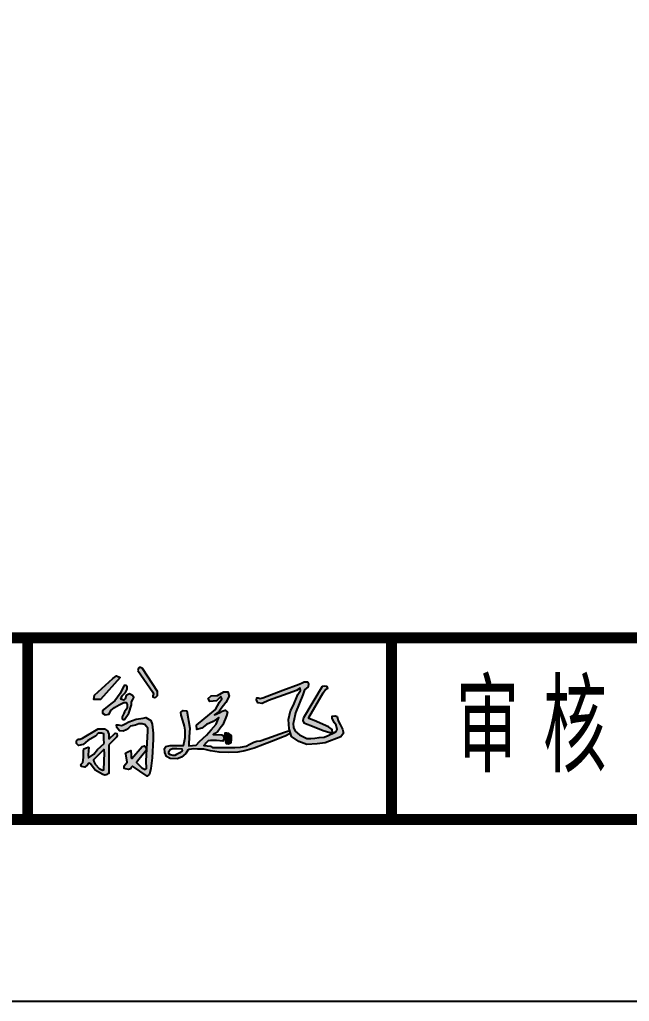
# Model space of a CAD drawing. Extents: x 141823 to 183823, y -39186 to 56515.
# Drawn here: x 173779 to 177132, y 26815 to 32216 of the extents above; entities that cross this region are included whole.
import ezdxf
from ezdxf.enums import TextEntityAlignment as Align

# ---------------------------------------------------------------- set-up
doc = ezdxf.new("R2010")
doc.units = 0
doc.header["$LTSCALE"] = 1000
doc.header["$MEASUREMENT"] = 0
doc.layers.add('图框', color=7, linetype='Continuous')
doc.layers.add('描手写字', color=7, linetype='Continuous')
doc.styles.get("Standard").update_dxf_attribs({"font": 'hztxt_e.shx', "width": 0.7, "bigfont": 'hztxt.shx'})

# ---------------------------------------------------------------- blocks, each defined once
blk = doc.blocks.new('A$C0E255764')
for points in [[(116.715502019104, 128.2982631841928), (117.6838174284985, 125.1677486519925), (116.8144119679691, 122.5635325708258), (116.8144119679691, 121.0878150815602), (119.5095225025707, 120.1329365599063), (121.5960956078397, 121.0010156680014), (124.0304308973118, 123.3448122653658), (124.0304308973118, 129.1711857250607), (100.8212949021744, 164.6920294369025), (98.12047802436976, 165.9473919783318), (95.97326922343746, 165.9473919783318), (95.20643876147915, 165.1817047384079), (94.28618653549165, 163.6503515016861), (93.68010793696702, 161.3611072523467)], [(27.62241196651121, 123.9096245041596), (26.6382301394242, 117.0551049806213), (31.52030830525291, 117.0551049806213), (36.65699144266365, 117.0551049806213), (66.63194836346338, 150.9942280035771), (61.05300043122226, 153.3815517664748), (55.89757450800054, 149.5396049386049)], [(54.62965288387102, 112.2304511358044), (50.0908367779392, 108.5375460811931), (45.1785103538186, 104.2320105107623), (42.00165455230128, 101.7920037949457), (39.72250396215349, 99.61016479155431), (39.7225039621535, 96.33141572489103), (43.93243984878612, 93.72524527611812), (50.07896016118867, 94.98630097536217), (52.77894196437955, 100.2568905248895), (58.16122982473279, 104.7332845591605), (65.28019452657291, 108.9642992429631), (72.39915922840555, 112.5183379817549), (76.12813852970247, 112.5183379817549), (77.31464037884689, 109.4720099585916), (77.31464037884689, 103.8870858710265), (73.58566107754997, 98.4714057697106), (72.49876507279073, 95.59432173279984), (71.00834245673286, 92.66172940719252), (70.090979229416, 90.85670287898664), (70.090979229416, 89.04079606406731), (70.090979229416, 87.5595128757427), (71.09073648543378, 86.73657541077182), (73.72818047855073, 86.73657541077183), (80.07446919612809, 96.52952911961754), (84.36503617616654, 108.815491144092), (84.36503617616654, 113.7853842425843), (86.19009174775965, 117.0986746324102), (87.82203226139063, 120.0613750042462), (85.52643939381774, 123.5595590278876), (81.04668162039711, 126.044494955569), (76.23507447348494, 123.0625548478506), (74.57592039211704, 118.4239695452175), (72.25306756377358, 115.9390123744101), (67.93921128057809, 117.9269866083064), (70.09616261869633, 122.5655719109395), (75.07367125583369, 128.0324691894652), (77.72832706462759, 133.0023835310836), (77.72832706462759, 136.481306575713), (76.2860604180514, 138.4544743506645), (73.49449876539255, 138.4544743506644), (72.24583025044376, 137.9107565361642), (66.96096776186279, 126.3018554292044), (62.73307777099957, 120.6732979604691), (58.50523417317708, 115.3965266612263)], [(334.5367821941092, 96.98757340624569), (345.9100345232567, 124.099516809054), (348.5385710538084, 131.9730478521755), (353.795597721879, 136.3472624495385), (354.6717765653939, 141.3775709988745), (352.9222285771511, 144.1992891278865), (351.3861290987243, 144.2208147357828), (348.0570622511777, 144.2674654824482), (345.0338556797342, 142.9085418593254), (340.0208231359005, 140.6551965498626), (315.24382139318, 131.3169326570728), (284.9873979340099, 119.913516309623), (280.8255252307845, 118.8199626602814), (277.5398777641148, 119.913516309623), (275.6565989346254, 119.9553652681911), (275.1703999364236, 116.8000387646149), (277.1151495361974, 112.1884109891011), (283.9216107598022, 111.2175363934307), (293.6451731865584, 115.5864614523758), (323.5980470230849, 126.5275636448366), (335.9956111538831, 131.139212663476), (341.829720774118, 134.2945391670523), (342.3159197723198, 131.1392126634759), (338.1834138597314, 124.5858356966251), (331.6049280060886, 108.5156869043575), (327.2293225943994, 100.0205819892957), (324.1329123141459, 86.7434794267808), (324.7916006134237, 72.60152671134867), (328.4567430996884, 60.77016758706073), (339.7561841114567, 52.79008102303622), (351.8823953853407, 48.66245663433574), (367.5914015098224, 49.48798576070249), (379.9932337997652, 50.86386055693356), (403.7994945378287, 60.37113670495228), (407.9334386344763, 65.87465713300979), (406.3832153973619, 71.89410936652477), (403.1105115872259, 78.7734833476906), (400.0100187199623, 84.62097247480546), (398.459795482855, 90.9843934073811), (395.1870916727113, 92.36026820361214), (390.8808902401561, 91.50034645596816), (390.4878028910016, 87.99300858418202), (394.3258513862002, 81.69723853280948), (396.7373149098258, 77.74157725051678), (398.1153272040664, 71.37815631793771), (396.9095722457405, 68.28243802641508), (393.9813831074189, 66.56259453112357), (384.3133995356096, 62.25321395485816), (378.2847175300321, 59.84541181832309), (370.7058122873331, 59.329458769736), (364.3326620029748, 58.12556832303154), (357.9595117186091, 57.43763092491418), (351.9308297130247, 57.60961527444443), (340.8720293695497, 63.13488866370744), (334.1863292139151, 68.99274443639796), (331.3825661932624, 74.2417722128535), (331.2610616211987, 80.6340788602401), (332.0834721536503, 84.7398277657644)], [(376.9125043650615, 127.3251155740227), (380.5494862795804, 132.4528875862611), (383.8213550151031, 134.5317824001955), (382.4828695859815, 136.9076773612119), (379.6571626601707, 137.7986353162027), (375.3065167008663, 137.2194414809869), (346.948960130676, 89.30302121359766), (345.6401662434346, 84.94699073224317), (347.149841968674, 81.45884817085012), (363.0993959753734, 75.420468311911), (376.7781965311131, 69.56707359571877), (386.849428356012, 67.01558295372297), (391.2086106336046, 66.86550026728355), (390.4570434798934, 71.36810831925825), (385.0456207940715, 75.42046831191107), (362.9490361515982, 85.02605764787359), (355.2774339515681, 88.36097394714217), (354.9822851431582, 89.8288523158567)], [(117.4891058640478, 56.58306244506599), (117.4891058640478, 65.73194581135023), (115.4971745485072, 79.25636084881785), (113.9036202174739, 85.22302391378751), (106.240437648241, 89.43737140049963), (101.9520323242377, 88.80302175276802), (91.19562177754236, 87.21191160211085), (79.90058810401938, 82.88362464354348), (74.60950894886466, 80.0867546510795), (70.25218239264186, 78.0667882691573), (68.89039339658757, 77.54024125202113), (66.51731117600684, 78.06678826915731), (63.71614616527045, 78.6883196548456), (61.38522094898325, 78.69991840173816), (61.81514519672601, 74.19221199948294), (65.89981989107584, 69.46986505033192), (71.27431372168756, 68.82590092340386), (75.78895905681384, 70.7577720610657), (79.6586020377417, 73.33360732565914), (82.88333545053867, 76.55340671718433), (90.19269716464444, 78.05597551793609), (95.35220567487524, 80.2024872024899), (100.7267458985207, 80.2024872024899), (105.3243868167147, 78.68294165919362), (106.7462420833308, 76.55340671718432), (108.8960488941866, 73.3336073256592), (108.8960488941866, 69.04054147029615), (106.5357568872623, 23.53867865356156), (106.9231851156929, 11.73999145733752), (104.9860439735185, 10.38606081044554), (102.8551655206156, 11.35315412965214), (100.1431215285393, 12.70710601966994), (93.94417708751823, 19.09000689895181), (91.68295434943686, 20.93676668689933), (93.16932063064996, 22.76500399819406), (106.5357568872623, 39.20578161287403), (106.3420659695603, 43.46105594677056), (103.823712895186, 46.55577581136232), (100.5091625682162, 45.37128033886028), (84.72810806165762, 27.05210053510518), (83.58609713228908, 28.16366835544387), (83.58609713228907, 32.83709238500669), (83.09340310930382, 39.23231427747077), (78.41285628394508, 37.01858934169059), (75.21034513452288, 35.0508173207868), (76.19573318050061, 30.86932036410292), (77.42746823797461, 21.27649814697134), (73.06002800029638, 15.88556628765357), (73.15624715318516, 11.6579505040404), (79.79606459801833, 10.12062794886287), (82.68291754287748, 11.27361986524692), (83.35649800613281, 12.81094242042446), (85.62743702922853, 15.51332298765329), (107.9370584846601, -9.812633831220141e-07), (111.5225441312341, 3.182219320054622), (113.9128524312746, 11.53554761101039), (115.5064067623079, 28.24220419291723)], [(227.7799619149137, 53.06294897878019), (228.7592260803776, 50.12954941437557), (232.3500005328515, 49.58632019177593), (236.5936177622989, 51.54191990137905), (236.7024094274511, 55.34448197331714), (237.0288308159415, 58.06058560005588), (236.8112010926034, 61.1026225117326), (235.396677480463, 62.94958487406387), (232.6764219213419, 65.01382193093879), (229.7385366388753, 65.66568850080647), (226.800651356416, 65.66568850080648), (226.6685703881067, 63.74896371210453)]]:
    blk.add_hatch(color=256).paths.add_polyline_path(points)
h = blk.add_hatch(color=256)
h.paths.add_polyline_path([(188.0980512735967, 52.92442255297762), (182.9950958720347, 47.52953947219203), (171.7254391882143, 46.37495432134302), (171.742233466588, 48.47405134827349), (172.4228656710385, 60.02714676276745), (173.4438371742271, 73.61898748272283), (168.4752359996546, 99.98642304240413), (162.945093539367, 100.6235256395789), (159.3292204554, 98.0750515215018), (159.7879547773682, 93.3110892881718), (162.6420542401009, 85.07852816953309), (165.3375823120132, 76.21268821642812), (166.2889642639329, 70.14669229345732), (165.9718214822842, 58.90608326502594), (165.060383932787, 53.97829404262126), (163.6858047230762, 47.12829930495855), (160.9893487904901, 46.76933295881963), (155.2368909104106, 46.94881613188908), (143.3724291353701, 47.12829930495855), (136.7211526110968, 45.51290826108151), (134.5639693078101, 42.46156686014137), (135.1032883301504, 35.99993895524808), (137.6199712552971, 30.07678181269284), (143.1926561279234, 27.02546165487866), (153.7987532438765, 26.30750771947487), (160.2982781533483, 29.0151565819956), (167.1293276850683, 34.5793473784156), (170.3651026399948, 39.60504616937166), (172.2170197783835, 40.75748576447359), (179.5303252608628, 41.64221983438529), (185.119850444431, 41.36775829328826), (189.403272897207, 41.15743010100915), (194.8093139910616, 41.1021767298239), (204.5918883572939, 38.6602793757752), (218.246750107397, 36.82884573867477), (231.73552479514, 36.42184868425239), (246.4094095410018, 36.82884573867477), (257.2109605099522, 38.66027937577518), (271.3171800895923, 42.75062207803188), (287.3994545876945, 48.79075928495437), (302.1132009293051, 54.77610088932261), (313.1186028904394, 59.25294102924589), (318.7331806729326, 61.02432034864387), (326.6703793186007, 65.39120606747154), (325.6984916455676, 69.11113237858217), (322.4588196757667, 68.94938721586868), (318.0852555575829, 67.49376572396952), (290.8720295684665, 57.78960828254395), (280.6670466260312, 54.0696819714335), (275.3647568550969, 53.54120133462675), (271.2720396673376, 51.80535590909994), (264.7558596585934, 49.04164643659679), (259.0864453097001, 45.96865829008448), (250.8104847284613, 44.34296433000919), (242.2253609674426, 43.85775008499832), (230.3782501871807, 44.01698855882342), (218.5534080633276, 43.85526463923588), (207.7005463985679, 44.01698855882342), (204.9467950687667, 45.63435521343627), (194.6869308343284, 46.77102811623217), (196.4709269032446, 48.73043463810382), (197.9305445446066, 50.33356839818034), (201.4336361624792, 53.97701945504878), (204.7907289017876, 54.41424547802444), (214.1322910851069, 54.41424547802443), (223.7657118464467, 53.68554252077366), (225.8593830859445, 57.95403007915371), (224.8900934228278, 61.0282078407341), (223.8346298046081, 62.91301427844292), (221.9102224444341, 62.99340944336791), (209.0235533606365, 63.53177045142093), (211.2881661247211, 65.11457807839679), (216.0090748898129, 68.4141666518385), (219.5497912584017, 73.36356013356779), (223.5625567497754, 78.31293237217086), (229.3455412463427, 92.35149479250089), (230.9683695819458, 97.80171621697946), (227.4276532133499, 100.895076521499), (222.411684750883, 99.42203566613306), (219.0185446240119, 97.50709530003346), (211.0520255807479, 93.5299147309211), (217.9614355527247, 99.04379460064003), (221.144830166535, 103.3279030606695), (228.0488559410204, 112.6191153723388), (233.451974273723, 122.5097449753462), (231.3507873626858, 129.1035263681856), (225.3472503816356, 129.1035263681856), (215.4415025096586, 123.4089027770401), (205.8358711757883, 122.8094642425763), (201.0330787053736, 118.6134369875886), (204.0348471958987, 114.1176904653708), (213.9405950678756, 115.3165675342948), (220.8446208423611, 121.9103276840083), (222.0453653529966, 118.3137177203584), (218.7434339313241, 113.218553906803), (212.5553833049171, 101.7720863548852), (203.7346842647585, 94.63612928346038), (183.2952588031822, 78.1006073260337), (183.8956310584963, 71.5068471763202), (191.7001456264097, 73.30514153658214), (198.6041714008952, 78.99976512772767), (208.8101285970461, 83.79523091717923), (217.8153876755951, 89.78955253242884), (213.6129210674607, 79.5992036621915), (206.1085694306949, 70.60771061775228), (198.6041714008954, 62.51535413188105)])
h.paths.add_polyline_path([(161.0017821236452, 41.91404652605479), (161.3939888346049, 38.9770993595789), (158.0603709705883, 35.74646597370654), (153.0598977815292, 33.20111459517432), (150.2165151096906, 31.73266225506223), (147.0790006011575, 31.53686436109047), (143.5492793816648, 32.41794426240951), (141.2942067762542, 34.18010406504393), (141.0000285465267, 37.60653534489164), (143.157072670705, 41.03296662473939), (146.6867938901978, 42.20775398857722), (153.5501793667408, 42.30564231400196)], flags=16)
h = blk.add_hatch(color=256)
h.paths.add_polyline_path([(49.35133181311357, 47.88274118161144), (61.10055329125137, 59.46167598706008), (62.46121459070673, 62.1787780407335), (62.00762989553731, 65.12231057632516), (59.05963093162245, 65.57515029703927), (49.35133181311357, 56.61480115947097), (49.35133181311357, 64.39800494619111), (47.28906865775753, 69.10452576634043), (42.86994658000732, 72.34025750249702), (37.56703720113546, 72.34025750249702), (33.44251089042335, 72.34025750249702), (9.301617196817496, 58.23354713339133), (5.849186772275064, 56.62486891738217), (3.432480835783291, 56.62486891738218), (-5.84064765298401e-07, 54.16502112171793), (0.3318951824530805, 49.78341391644562), (3.185066784504667, 46.75652335373661), (10.31804218266006, 48.53703721738702), (17.62935240421033, 54.59079709968279), (29.22042002883062, 61.17871538969622), (33.50017743190803, 65.80808117556944), (38.49327412852841, 65.80808117556946), (41.88521206043607, 64.94222241922125), (41.9384257387328, 62.60037414364751), (42.0597386310892, 57.26158913828613), (42.22391398565106, 50.03649620576062), (32.07377720301704, 40.66834960703412), (26.40450203322507, 33.6491746125007), (18.66326756393937, 27.93301049141292), (18.13178896437421, 32.79762265657109), (18.39752826416043, 38.54669238010822), (18.92905325675201, 43.94200032341679), (17.85909070946764, 44.27900127709062), (15.44883340473282, 43.15591968236325), (11.43166057511371, 41.87240999874984), (10.94963694998842, 38.50316521457125), (10.78893147958843, 28.5558801940474), (9.66413236590415, 21.01518645186797), (6.932464120369332, 17.64594166768939), (7.896604156687316, 14.59757430441596), (13.03852970695698, 13.79537013059371), (17.05565614354238, 17.48549233567384), (18.82323074579289, 20.05253294603017), (21.80287223262803, 19.08863803355234), (28.78571729856594, 8.982166330782553), (40.30877273508487, 2.590916902915976), (43.42202368674589, 1.487888819299315), (45.47064729004889, 1.922544424008722), (46.80324080382525, 2.571309497453966), (48.01048033925151, 3.48429657429144), (49.35133181311357, 4.346555065816115), (49.35133181311357, 7.876440370143882), (49.35133181311357, 23.17263834640607), (49.35133181311357, 47.29354958349131)])
h.paths.add_polyline_path([(42.4278943663894, 41.05964818141684), (42.46697668512024, 39.33969828029297), (42.73206648242739, 35.68700646353454), (41.82494348510772, 9.874505088975184), (40.01079027655032, 9.19523488633922), (34.79505340889408, 11.91233694000904), (28.44542439286124, 18.25224173191009), (26.85804033536806, 22.55433591589961), (26.17773288216085, 25.04500748764758)], flags=16)
for points in [[(93.68010793696703, 161.3611072523468), (116.715502019104, 128.2982631841928), (117.6838174284985, 125.1677486519925), (116.8144119679691, 122.5635325708258), (116.8144119679691, 121.0878150815602), (119.5095225025707, 120.1329365599063), (121.5960956078397, 121.0010156680014), (124.0304308973118, 123.3448122653658), (124.0304308973118, 129.1711857250607), (100.8212949021745, 164.6920294369024), (98.12047802436973, 165.9473919783318), (95.97326922343746, 165.9473919783318), (95.20643876147915, 165.1817047384079), (94.28618653549165, 163.6503515016861), (93.68010793696703, 161.3611072523468)], [(55.89757450800062, 149.539604938605), (61.05300043122224, 153.3815517664748), (66.63194836346338, 150.9942280035771), (36.65699144266364, 117.0551049806213), (31.52030830525291, 117.0551049806213), (26.63823013942419, 117.0551049806213), (27.62241196651121, 123.9096245041596), (55.89757450800062, 149.539604938605)], [(72.24583025044376, 137.9107565361642), (66.96096776186278, 126.3018554292044), (62.73307777099944, 120.673297960469), (58.50523417317709, 115.3965266612263), (54.62965288387022, 112.2304511358029), (50.09083677793933, 108.5375460811933)], [(72.49876507279077, 95.59432173279993), (71.00834245673286, 92.66172940719252), (70.090979229416, 90.85670287898665), (70.090979229416, 89.04079606406731), (70.090979229416, 87.55951287574271), (71.09073648543381, 86.73657541077182), (73.72818047855071, 86.73657541077182), (80.07446919612812, 96.52952911961756), (84.36503617616654, 108.815491144092), (84.36503617616654, 113.7853842425843), (86.19009174775965, 117.0986746324102), (87.82203226139063, 120.0613750042462), (85.52643939381778, 123.5595590278876), (81.04668162039707, 126.044494955569), (76.23507447348493, 123.0625548478506), (74.57592039211704, 118.4239695452175), (72.25306756377358, 115.9390123744101), (67.93921128057809, 117.9269866083064), (70.09616261869633, 122.5655719109395), (75.07367125583369, 128.0324691894652), (77.72832706462759, 133.0023835310835), (77.72832706462759, 136.481306575713), (76.28606041805142, 138.4544743506644), (73.49449876539256, 138.4544743506644), (72.24583025044376, 137.9107565361642)], [(277.5398777641149, 119.913516309623), (280.8255252307845, 118.8199626602814), (284.98739793401, 119.913516309623), (315.24382139318, 131.3169326570728), (340.0208231359002, 140.6551965498625), (345.0338556797342, 142.9085418593254), (348.0570622511777, 144.2674654824482), (351.3861290987243, 144.2208147357828), (352.9222285771511, 144.1992891278865), (354.6717765653939, 141.3775709988745), (353.7955977218789, 136.3472624495384), (348.5385710538085, 131.9730478521756), (345.9100345232564, 124.0995168090535), (334.536782194109, 96.9875734062457), (332.0834721536503, 84.7398277657644), (331.2610616211987, 80.63407886024015), (331.3825661932624, 74.24177221285345), (334.1863292139151, 68.99274443639797), (340.8720293695496, 63.13488866370744), (351.9308297130247, 57.60961527444442), (357.9595117186091, 57.43763092491417), (364.3326620029748, 58.12556832303153), (370.7058122873332, 59.32945876973599), (378.2847175300321, 59.8454118183231), (384.3133995356093, 62.25321395485798), (393.9813831074189, 66.56259453112352), (396.9095722457405, 68.2824380264151), (398.1153272040665, 71.37815631793774), (396.7373149098257, 77.74157725051691), (394.3258513862002, 81.69723853280948), (390.4878028910016, 87.99300858418201), (390.8808902401561, 91.50034645596816), (395.1870916727112, 92.36026820361212), (398.459795482855, 90.98439340738105), (400.0100187199623, 84.62097247480551), (403.1105115872251, 78.77348334769113), (406.3832153973617, 71.89410936652484), (407.9334386344763, 65.8746571330098), (403.7994945378287, 60.37113670495228), (379.9932337997652, 50.86386055693356), (367.5914015098224, 49.48798576070249), (351.8823953853407, 48.66245663433574), (339.7561841114566, 52.79008102303624), (328.4567430996885, 60.77016758706077), (324.7916006134237, 72.60152671134847), (324.1329123141459, 86.7434794267806), (327.2293225943995, 100.0205819892958), (331.6049280060888, 108.5156869043581), (338.1834138597314, 124.5858356966251), (342.3159197723198, 131.139212663476), (341.829720774118, 134.2945391670523), (335.9956111538831, 131.139212663476), (323.5980470230843, 126.5275636448364), (293.6451731865582, 115.5864614523757), (283.9216107598022, 111.2175363934307), (277.1151495361974, 112.1884109891012), (275.1703999364236, 116.8000387646148), (275.6565989346254, 119.9553652681911), (277.5398777641149, 119.913516309623)], [(375.3065167008663, 137.2194414809869), (346.9489601306759, 89.30302121359773), (345.6401662434346, 84.9469907322432), (347.1498419686741, 81.45884817085016), (363.0993959753741, 75.42046831191101), (376.7781965311133, 69.56707359571874), (386.8494283560121, 67.01558295372297), (391.2086106336046, 66.86550026728355), (390.4570434798934, 71.36810831925823), (385.0456207940715, 75.42046831191101), (362.9490361515982, 85.02605764787359), (355.2774339515681, 88.36097394714216), (354.9822851431582, 89.8288523158567), (376.912504365062, 127.3251155740231), (380.5494862795804, 132.4528875862611), (383.8213550151031, 134.5317824001954), (382.4828695859815, 136.9076773612119), (379.6571626601708, 137.7986353162028), (375.3065167008663, 137.2194414809869)], [(159.3292204554, 98.07505152150179), (162.945093539367, 100.6235256395789), (168.4752359996546, 99.98642304240411), (173.4438371742272, 73.61898748272279), (172.4228656710384, 60.02714676276582), (171.742233466588, 48.47405134827341), (171.742233466588, 48.47405134827341), (171.7254391882143, 46.37495432134301), (182.9950958720347, 47.52953947219203), (188.0980512735969, 52.92442255297783), (198.6041714008952, 62.51535413188094), (206.1085694306948, 70.60771061775222), (213.6129210674608, 79.59920366219148), (217.815387675595, 89.78955253242884), (217.815387675595, 89.78955253242884), (208.8101285970461, 83.7952309171792), (198.6041714008952, 78.99976512772764), (191.7001456264097, 73.30514153658214), (183.8956310584963, 71.5068471763202), (183.2952588031822, 78.1006073260337), (203.7346842647585, 94.63612928346038), (212.5553833049171, 101.7720863548852), (218.743433931324, 113.2185539068028), (222.0453653529967, 118.3137177203585), (220.8446208423611, 121.9103276840083), (213.9405950678756, 115.3165675342948), (204.0348471958987, 114.1176904653707), (201.0330787053736, 118.6134369875886), (205.8358711757883, 122.8094642425763), (215.4415025096587, 123.4089027770401), (225.3472503816356, 129.1035263681856), (231.3507873626859, 129.1035263681856), (233.451974273723, 122.5097449753462), (228.0488559410205, 112.6191153723389), (221.144830166535, 103.3279030606695), (217.9614355527247, 99.04379460064001), (211.0520255807478, 93.52991473092106), (219.0185446240121, 97.5070953000336), (222.4116847508831, 99.42203566613307), (227.4276532133499, 100.895076521499), (230.9683695819458, 97.80171621697946), (229.3455412463427, 92.35149479250094), (223.5625567497755, 78.31293237217096), (219.5497912584015, 73.36356013356772), (216.0090748898128, 68.41416665183851), (211.2881661247211, 65.11457807839679), (209.0235533606365, 63.53177045142093), (221.9102224444341, 62.99340944336791), (223.8346298046081, 62.91301427844292), (224.8900934228277, 61.02820784073401), (225.8593830859445, 57.95403007915365), (223.7657118464467, 53.68554252077365), (214.1322910851068, 54.41424547802444), (204.7907289017876, 54.41424547802444), (201.4336361624792, 53.97701945504878), (197.9305445446062, 50.33356839817998), (196.4709269032446, 48.73043463810382), (194.6869308343285, 46.77102811623217), (204.9467950687667, 45.63435521343627), (207.7005463985679, 44.01698855882341), (218.5534080633279, 43.85526463923588), (230.378250187181, 44.01698855882341), (242.2253609674426, 43.85775008499832), (250.8104847284612, 44.34296433000918), (259.0864453097001, 45.96865829008448), (264.7558596585932, 49.04164643659669), (271.2720396673376, 51.80535590909994), (275.3647568550969, 53.54120133462675), (280.6670466260312, 54.06968197143351), (290.872029568467, 57.78960828254412), (318.0852555575821, 67.49376572396932), (322.4588196757668, 68.94938721586868), (325.6984916455676, 69.11113237858217), (326.6703793186007, 65.39120606747156), (318.7331806729326, 61.02432034864387), (313.1186028904394, 59.2529410292459), (302.1132009293051, 54.77610088932261), (287.399454587694, 48.79075928495422), (271.3171800895925, 42.75062207803194), (257.2109605099522, 38.66027937577519), (246.4094095410019, 36.82884573867477), (231.73552479514, 36.42184868425238), (218.246750107397, 36.82884573867477), (204.591888357294, 38.66027937577519), (194.8093139910616, 41.1021767298239), (189.403272897207, 41.15743010100914), (185.119850444431, 41.36775829328826)], [(50.09083677793933, 108.5375460811933), (45.17851035381864, 104.2320105107624), (42.00165455230126, 101.7920037949457), (39.7225039621535, 99.61016479155433), (39.7225039621535, 96.33141572489103), (43.93243984878609, 93.72524527611813), (50.07896016118866, 94.98630097536216), (52.77894196437956, 100.2568905248895), (58.1612298247328, 104.7332845591604), (65.28019452657281, 108.9642992429631), (72.39915922840555, 112.5183379817549), (76.12813852970248, 112.5183379817549), (77.31464037884689, 109.4720099585916), (77.31464037884689, 103.8870858710266), (73.58566107754996, 98.4714057697106), (72.49876507279077, 95.59432173279993)], [(165.0603839327869, 53.97829404262075), (165.9718214822842, 58.90608326502615), (166.2889642639329, 70.14669229345736), (165.3375823120132, 76.21268821642798), (162.6420542401011, 85.078528169533), (159.7879547773682, 93.31108928817184), (159.3292204554, 98.07505152150179)], [(83.35649800613282, 12.81094242042445), (82.68291754287748, 11.27361986524693), (79.79606459801835, 10.12062794886288), (73.15624715318518, 11.6579505040404), (73.06002800029637, 15.88556628765355), (77.42746823797461, 21.27649814697133), (76.19573318050061, 30.8693203641028), (75.21034513452287, 35.05081732078679), (78.41285628394508, 37.01858934169059), (83.09340310930384, 39.23231427747078), (83.58609713228907, 32.8370923850066), (83.58609713228907, 28.16366835544386), (84.72810806165762, 27.05210053510518), (100.5091625682162, 45.37128033886029), (103.823712895186, 46.55577581136231), (106.3420659695603, 43.46105594677056), (106.5357568872623, 39.20578161287403), (93.16932063064996, 22.76500399819406), (91.68295434943684, 20.93676668689932), (93.94417708751826, 19.09000689895174), (100.1431215285393, 12.70710601966994), (102.8551655206156, 11.35315412965201), (104.9860439735185, 10.38606081044554), (106.9231851156928, 11.73999145733751), (106.5357568872623, 23.53867865356142), (108.8960488941866, 69.04054147029592), (108.8960488941866, 73.33360732565916), (106.7462420833308, 76.55340671718432), (105.3243868167147, 78.6829416591936), (100.7267458985207, 80.20248720248992), (95.35220567487522, 80.20248720248992), (90.19269716464441, 78.05597551793608), (82.88333545053865, 76.55340671718432), (79.65860203774173, 73.33360732565916), (75.78895905681384, 70.75777206106568), (71.27431372168758, 68.82590092340388), (65.89981989107582, 69.46986505033192), (61.81514519672601, 74.19221199948288), (61.38522094898326, 78.69991840173816), (63.7161461652704, 78.6883196548456)], [(63.7161461652704, 78.6883196548456), (66.51731117600684, 78.06678826915731), (68.89039339658757, 77.54024125202113), (70.25218239264177, 78.06678826915731), (74.60950894886446, 80.08675465107945), (79.90058810401933, 82.8836246435435), (91.19562177754233, 87.21191160211083), (101.9520323242377, 88.80302175276802), (106.2404376482409, 89.43737140049961), (113.9036202174739, 85.22302391378753), (115.4971745485072, 79.25636084881762), (117.4891058640478, 65.73194581135022), (117.4891058640478, 56.58306244506593), (115.506406762308, 28.24220419291805), (113.9128524312746, 11.53554761101032), (111.5225441312341, 3.182219320054628), (107.9370584846602, -9.812633834371809e-07), (85.62743702922853, 15.51332298765328), (83.35649800613282, 12.81094242042445)], [(-5.840647645527497e-07, 54.16502112171793), (3.432480835783281, 56.62486891738217), (5.849186772275061, 56.62486891738217), (9.30161719681746, 58.23354713339131), (33.44251089042336, 72.34025750249702), (37.56703720113546, 72.34025750249702), (42.86994658000731, 72.34025750249702), (47.28906865775753, 69.10452576634043), (49.35133181311357, 64.39800494619112), (49.35133181311357, 56.61480115947097)], [(42.22391398565105, 50.03649620576107), (42.0597386310892, 57.26158913828613), (41.9384257387328, 62.60037414364751), (41.88521206043606, 64.94222241922125), (38.49327412852836, 65.80808117556944), (33.50017743190801, 65.80808117556944), (29.22042002883063, 61.17871538969621), (17.62935240421029, 54.59079709968273), (10.31804218266007, 48.53703721738702), (3.18506678450467, 46.75652335373661), (0.3318951824530814, 49.78341391644562), (-5.840647645527497e-07, 54.16502112171793)], [(49.35133181311357, 56.61480115947097), (59.05963093162245, 65.57515029703927), (62.00762989553732, 65.12231057632516), (62.46121459070673, 62.1787780407335), (61.10055329125134, 59.46167598706006), (49.35133181311357, 47.88274118161144)], [(226.6685703881067, 63.7489637121048), (227.7799619149137, 53.06294897878024), (228.7592260803776, 50.12954941437556), (232.3500005328515, 49.58632019177594), (236.5936177622989, 51.54191990137906), (236.7024094274511, 55.34448197331722), (237.0288308159415, 58.06058560005613), (236.8112010926034, 61.10262251173253), (235.396677480463, 62.94958487406393), (232.6764219213419, 65.01382193093878), (229.7385366388753, 65.66568850080648), (226.800651356416, 65.66568850080648), (226.6685703881067, 63.7489637121048)], [(21.80287223262803, 19.08863803355234), (18.8232307457929, 20.05253294603017), (17.05565614354236, 17.48549233567383), (13.03852970695698, 13.79537013059371), (7.896604156687317, 14.59757430441596), (6.932464120369332, 17.64594166768939), (9.664132365904152, 21.01518645186798), (10.78893147958843, 28.5558801940474), (10.94963694998842, 38.50316521457125), (11.43166057511371, 41.87240999874984), (15.4488334047328, 43.15591968236322), (17.85909070946764, 44.27900127709063), (18.92905325675201, 43.94200032341678), (18.39752826416043, 38.5466923801082), (18.13178896437421, 32.79762265657109), (18.66326756393937, 27.93301049141292), (26.40450203322507, 33.6491746125007), (32.07377720301702, 40.66834960703409), (42.22391398565105, 50.03649620576061)], [(49.35133181311357, 47.88274118161144), (49.35133181311357, 47.29354958349131), (49.35133181311357, 23.17263834640607), (49.35133181311357, 7.876440370143882), (49.35133181311357, 4.346555065816119), (48.01048033925144, 3.48429657429142)], [(185.119850444431, 41.36775829328826), (179.5303252608628, 41.64221983438529), (172.2170197783835, 40.75748576447359), (170.3651026399948, 39.60504616937169), (167.1293276850683, 34.5793473784156), (160.2982781533483, 29.0151565819956), (153.7987532438765, 26.30750771947487), (143.1926561279233, 27.02546165487865), (137.6199712552971, 30.07678181269284), (135.1032883301505, 35.99993895524813), (134.5639693078101, 42.46156686014137), (136.7211526110968, 45.51290826108152), (143.3724291353701, 47.12829930495855), (155.2368909104098, 46.94881613188909), (160.9893487904901, 46.76933295881963), (163.6858047230762, 47.12829930495855), (165.0603839327869, 53.97829404262075)], [(141.0000285465267, 37.60653534489165), (143.157072670705, 41.0329666247394), (146.6867938901978, 42.20775398857722), (153.5501793667408, 42.30564231400194), (161.0017821236452, 41.91404652605479), (161.3939888346049, 38.97709935957892), (158.0603709705883, 35.74646597370656), (153.0598977815298, 33.2011145951742), (150.2165151096906, 31.73266225506222), (147.0790006011575, 31.53686436109047), (143.5492793816647, 32.41794426240949), (141.2942067762542, 34.18010406504391), (141.0000285465267, 37.60653534489165)], [(48.01048033925144, 3.48429657429142), (46.80324080382525, 2.571309497453967), (45.47064729004887, 1.92254442400872), (43.42202368674589, 1.487888819299314), (40.30877273508486, 2.590916902915978), (28.78571729856594, 8.982166330782547), (21.80287223262803, 19.08863803355234)]]:
    blk.add_lwpolyline(points)
blk.add_lwpolyline([(42.42789436638941, 41.05964818141683), (26.17773288216085, 25.04500748764758), (26.85804033536806, 22.55433591589963), (28.44542439286124, 18.25224173191009), (34.79505340889409, 11.91233694000903), (40.01079027655032, 9.195234886339222), (41.82494348510772, 9.874505088975184), (42.7320664824274, 35.68700646353454), (42.46697668512024, 39.33969828029285), (42.42789436638941, 41.05964818141683)], close=True)

msp = doc.modelspace()

# ---------------------------------------------------------------- linework, layer by layer
at = {"layer": '图框', "linetype": 'Continuous'}
msp.add_lwpolyline([(141823.3072262944, 56514.69791838503), (183823.3072262944, 56514.69791838503), (183823.3072262944, 26814.69791838503), (141823.3072262944, 26814.69791838503)], close=True, dxfattribs=at)
at = {"layer": '图框', "linetype": 'Continuous', "const_width": 60}
for points in [[(182823.3072277542, 55514.69794576591), (144823.3072277775, 55514.69791833846), (144823.3072477311, 27814.69791838503), (182823.3072476845, 27814.69794576592), (182823.3072277309, 55514.69794571934)], [(144823.3072470093, 28814.69791838503), (182823.307246986, 28814.69794581248)], [(173823.3072483248, 27814.69793971232), (173823.307247603, 28814.69793975889)], [(175823.3072483248, 27814.69794101617), (175823.307247603, 28814.69794106274)]]:
    msp.add_lwpolyline(points, dxfattribs=at)

# ---------------------------------------------------------------- block references
at = {"layer": '描手写字', "xscale": 3.600000000093132, "yscale": 3.600000000093132, "zscale": 3.600000000093132}
msp.add_blockref('A$C0E255764', (174091.0438047167, 28053.58802002257), dxfattribs=at)

# ---------------------------------------------------------------- texts
at = {"layer": '图框', "linetype": 'Continuous', "width": 0.7}
msp.add_text('审 核', height=500, dxfattribs=at).set_placement((176591.8962513541, 28324.15658663562), align=Align.MIDDLE_CENTER)

doc.saveas('drawing.dxf')
